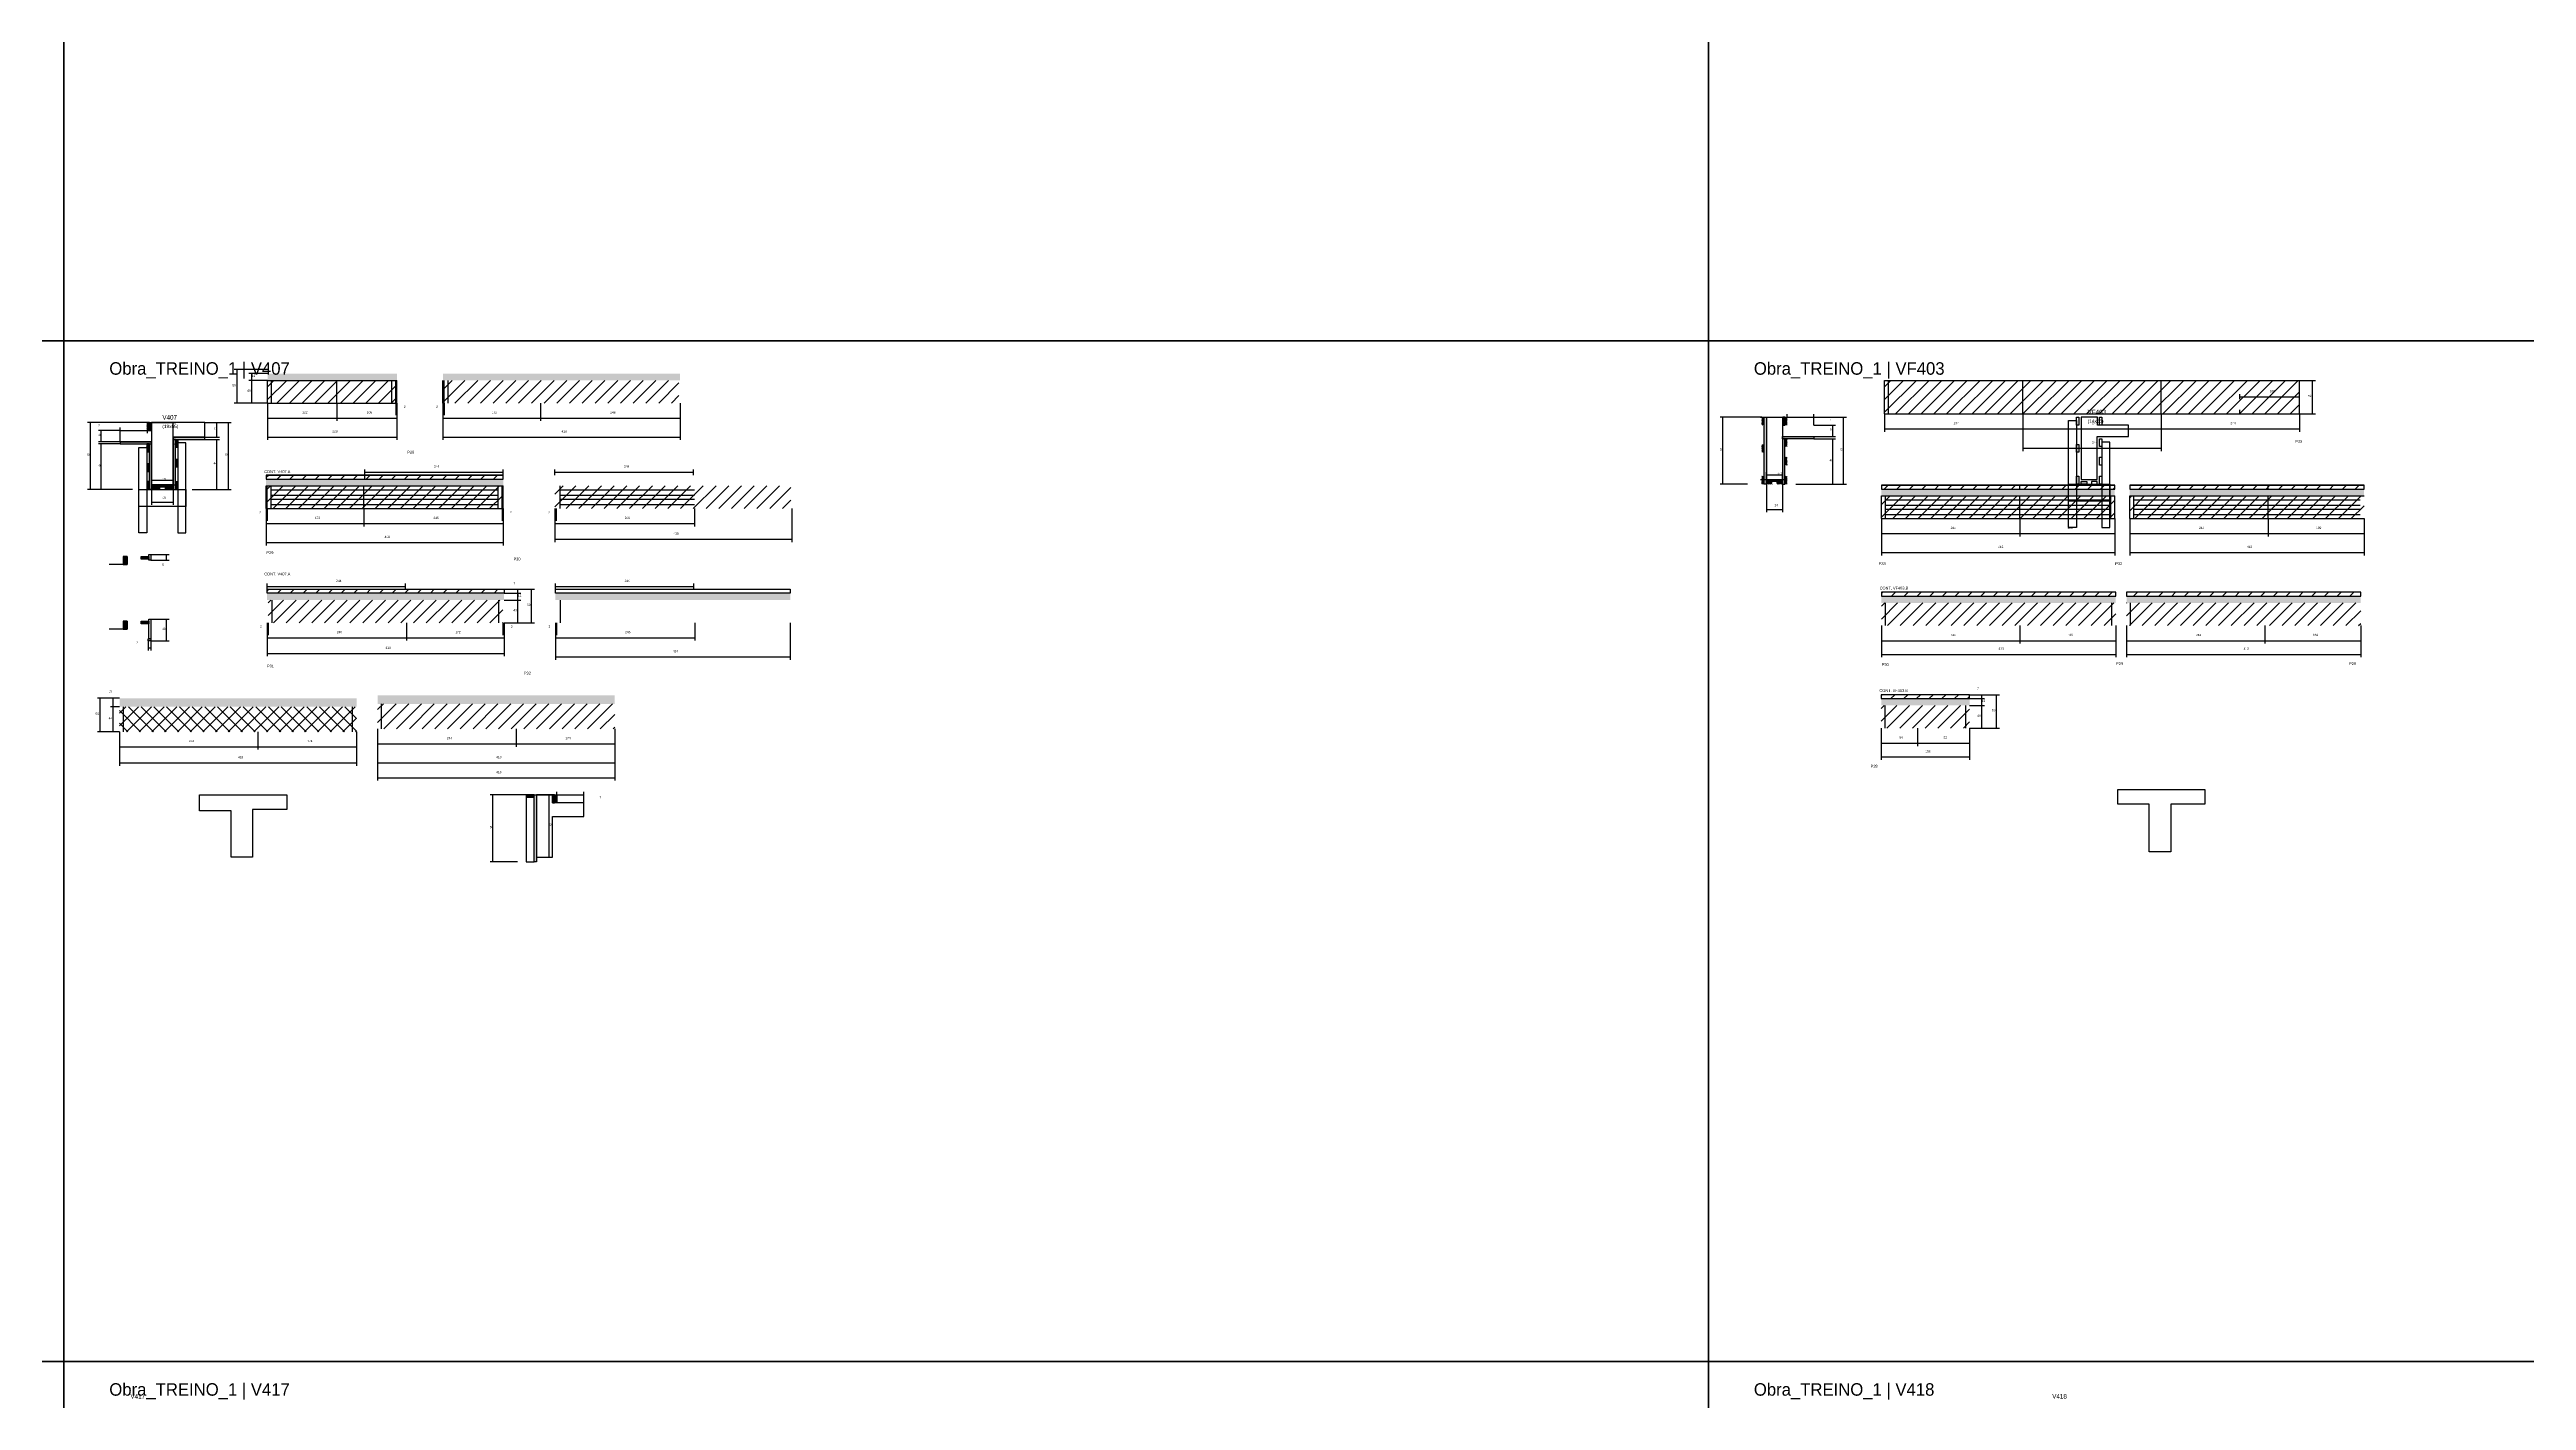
# Model space of a CAD drawing. Header units: metres. Extents: x -41 to 34800, y -36000 to 1848.
# Drawn here: x 17375 to 21742, y -5468 to -3087 of the extents above; entities that cross this region are included whole.
import ezdxf

# ---------------------------------------------------------------- set-up
doc = ezdxf.new("R2010")
doc.units = ezdxf.units.M
for name, color, linetype in [('CELL_BORDER', 8, 'Continuous'), ('CONCRETO', 251, 'Continuous'), ('COTA', 4, 'Continuous'), ('Cota Seção (2x)', 4, 'Continuous'), ('Hachura', 253, 'Continuous'), ('LABEL_ID', 3, 'Continuous'), ('Madeira', 126, 'Continuous'), ('NOMENCLATURA', 7, 'Continuous'), ('Painéis', 200, 'Continuous'), ('REAPROVEITAMENTO', 251, 'Continuous'), ('SARR_2.2x7', 40, 'Continuous'), ('SARR_3.5x7', 81, 'Continuous'), ('Texto Seção', 7, 'Continuous')]:
    doc.layers.add(name, color=color, linetype=linetype)

msp = doc.modelspace()

# ---------------------------------------------------------------- hatches: boundary and pattern name
at = {"layer": 'COTA'}
h = msp.add_hatch(dxfattribs=at)
h.set_pattern_fill('AR-CONC', scale=0.03)
h.paths.add_polyline_path([(17987.2, -3658), (17759.2, -3658), (17759.2, -3658), (17759.2, -3670), (17759.2, -3670), (17987.2, -3670), (17987.2, -3670), (17987.2, -3658)])
h = msp.add_hatch(dxfattribs=at)
h.set_pattern_fill('AR-CONC', scale=0.03)
h.paths.add_polyline_path([(18068.4, -3658), (18486.4, -3658), (18486.4, -3658), (18486.4, -3670), (18486.4, -3670), (18068.4, -3670), (18068.4, -3670), (18068.4, -3658)])
h = msp.add_hatch(dxfattribs=at)
h.set_pattern_fill('AR-CONC', scale=0.03)
h.paths.add_polyline_path([(17756.6, -3843.9), (18174.6, -3843.9), (18174.6, -3843.9), (18174.6, -3855.9), (18174.6, -3855.9), (17756.6, -3855.9), (17756.6, -3855.9), (17756.6, -3843.9)])
h = msp.add_hatch(dxfattribs=at)
h.set_pattern_fill('AR-CONC', scale=0.03)
h.paths.add_polyline_path([(21016.5, -3861.6), (20605, -3861.6), (20605, -3861.6), (20605, -3873.6), (20605, -3873.6), (21016.5, -3873.6), (21016.5, -3873.6), (21016.5, -3861.6)])
h = msp.add_hatch(dxfattribs=at)
h.set_pattern_fill('AR-CONC', scale=0.03)
h.paths.add_polyline_path([(21455.9, -3861.6), (21042.9, -3861.6), (21042.9, -3861.6), (21042.9, -3873.6), (21042.9, -3873.6), (21455.9, -3873.6), (21455.9, -3873.6), (21455.9, -3861.6)])
h = msp.add_hatch(dxfattribs=at)
h.set_pattern_fill('AR-CONC', scale=0.03)
h.paths.add_polyline_path([(18176.1, -4045.3), (17758.1, -4045.3), (17758.1, -4045.3), (17758.1, -4057.3), (17758.1, -4057.3), (18176.1, -4057.3), (18176.1, -4057.3), (18176.1, -4045.3)])
h = msp.add_hatch(dxfattribs=at)
h.set_pattern_fill('AR-CONC', scale=0.03)
h.paths.add_polyline_path([(18680.7, -4045.3), (18266.7, -4045.3), (18266.7, -4045.3), (18266.7, -4057.3), (18266.7, -4057.3), (18680.7, -4057.3), (18680.7, -4057.3), (18680.7, -4045.3)])
h = msp.add_hatch(dxfattribs=at)
h.set_pattern_fill('AR-CONC', scale=0.03)
h.paths.add_polyline_path([(21018, -4062.4), (21018, -4050.4), (21018, -4050.4), (20605, -4050.4), (20605, -4050.4), (20605, -4062.4), (20605, -4062.4), (21018, -4062.4)])
h = msp.add_hatch(dxfattribs=at)
h.set_pattern_fill('AR-CONC', scale=0.03)
h.paths.add_polyline_path([(21450.2, -4062.4), (21450.2, -4050.4), (21450.2, -4050.4), (21037.2, -4050.4), (21037.2, -4050.4), (21037.2, -4062.4), (21037.2, -4062.4), (21450.2, -4062.4)])
h = msp.add_hatch(dxfattribs=at)
h.set_pattern_fill('AR-CONC', scale=0.03)
h.paths.add_polyline_path([(17916, -4230.4), (17498, -4230.4), (17498, -4230.4), (17498, -4245.4), (17498, -4245.4), (17916, -4245.4), (17916, -4245.4), (17916, -4230.4)])
h = msp.add_hatch(dxfattribs=at)
h.set_pattern_fill('AR-CONC', scale=0.03)
h.paths.add_polyline_path([(18371.2, -4225.4), (17953.2, -4225.4), (17953.2, -4225.4), (17953.2, -4240.4), (17953.2, -4240.4), (18371.2, -4240.4), (18371.2, -4240.4), (18371.2, -4225.4)])
h = msp.add_hatch(dxfattribs=at)
h.set_pattern_fill('AR-CONC', scale=0.03)
h.paths.add_polyline_path([(20760.5, -4243.1), (20760.5, -4231.1), (20760.5, -4231.1), (20604.5, -4231.1), (20604.5, -4231.1), (20604.5, -4243.1), (20604.5, -4243.1), (20760.5, -4243.1)])
at = {"layer": 'Hachura'}
h = msp.add_hatch(dxfattribs=at)
h.set_pattern_fill('ANSI31', scale=0.5)
h.paths.add_polyline_path([(17546.6, -3758.1), (17551, -3758.1), (17551, -3758.1), (17551, -3744.1), (17551, -3744.1), (17546.6, -3744.1), (17546.6, -3744.1), (17546.6, -3758.1)])
h = msp.add_hatch(color=8, dxfattribs=at)
h.dxf.hatch_style = 1
h.paths.add_polyline_path([(17551, -3744.1), (17554.6, -3744.1), (17554.6, -3744.1), (17554.6, -3758.1), (17554.6, -3758.1), (17551, -3758.1), (17551, -3758.1), (17551, -3744.1)])
h = msp.add_hatch(dxfattribs=at)
h.set_pattern_fill('ANSI31', scale=0.5)
h.paths.add_polyline_path([(20398.4, -3748.8), (20394, -3748.8), (20394, -3748.8), (20394, -3734.8), (20394, -3734.8), (20398.4, -3734.8), (20398.4, -3734.8), (20398.4, -3748.8)])
h = msp.add_hatch(color=8, dxfattribs=at)
h.dxf.hatch_style = 1
h.paths.add_polyline_path([(20398.4, -3734.8), (20402.4, -3734.8), (20402.4, -3734.8), (20402.4, -3852.8), (20402.4, -3852.8), (20398.4, -3852.8), (20398.4, -3852.8), (20398.4, -3734.8)])
h = msp.add_hatch(color=8, dxfattribs=at)
h.dxf.hatch_style = 1
h.paths.add_polyline_path([(20434.4, -3734.8), (20430.8, -3734.8), (20430.8, -3734.8), (20430.8, -3748.8), (20430.8, -3748.8), (20434.4, -3748.8), (20434.4, -3748.8), (20434.4, -3734.8)])
h = msp.add_hatch(dxfattribs=at)
h.set_pattern_fill('ANSI31', scale=0.5)
h.paths.add_polyline_path([(20438.8, -3748.8), (20434.4, -3748.8), (20434.4, -3748.8), (20434.4, -3734.8), (20434.4, -3734.8), (20438.8, -3734.8), (20438.8, -3734.8), (20438.8, -3748.8)])
h = msp.add_hatch(color=8, dxfattribs=at)
h.dxf.hatch_style = 1
h.paths.add_polyline_path([(17554.6, -3782.1), (17554.6, -3778.1), (17554.6, -3778.1), (17499, -3778.1), (17499, -3778.1), (17499, -3782.1), (17499, -3782.1), (17554.6, -3782.1)])
h = msp.add_hatch(dxfattribs=at)
h.set_pattern_fill('ANSI31', scale=0.5)
h.paths.add_polyline_path([(17546.2, -3796.1), (17550.6, -3796.1), (17550.6, -3796.1), (17550.6, -3782.1), (17550.6, -3782.1), (17546.2, -3782.1), (17546.2, -3782.1), (17546.2, -3796.1)])
h = msp.add_hatch(color=8, dxfattribs=at)
h.dxf.hatch_style = 1
h.paths.add_polyline_path([(17554.6, -3782.1), (17550.6, -3782.1), (17550.6, -3782.1), (17550.6, -3862.1), (17550.6, -3862.1), (17554.6, -3862.1), (17554.6, -3862.1), (17554.6, -3782.1)])
h = msp.add_hatch(color=8, dxfattribs=at)
h.dxf.hatch_style = 1
h.paths.add_polyline_path([(17648.2, -3774.1), (17648.2, -3770.1), (17648.2, -3770.1), (17592.6, -3770.1), (17592.6, -3770.1), (17592.6, -3774.1), (17592.6, -3774.1), (17648.2, -3774.1)])
h = msp.add_hatch(color=8, dxfattribs=at)
h.dxf.hatch_style = 1
h.paths.add_polyline_path([(17596.6, -3774.1), (17592.6, -3774.1), (17592.6, -3774.1), (17592.6, -3862.1), (17592.6, -3862.1), (17596.6, -3862.1), (17596.6, -3862.1), (17596.6, -3774.1)])
h = msp.add_hatch(dxfattribs=at)
h.set_pattern_fill('ANSI31', scale=0.5)
h.paths.add_polyline_path([(17601, -3788.1), (17596.6, -3788.1), (17596.6, -3788.1), (17596.6, -3774.1), (17596.6, -3774.1), (17601, -3774.1), (17601, -3774.1), (17601, -3788.1)])
h = msp.add_hatch(dxfattribs=at)
h.set_pattern_fill('ANSI31', scale=0.5)
h.paths.add_polyline_path([(20398.4, -3796.8), (20394, -3796.8), (20394, -3796.8), (20394, -3782.8), (20394, -3782.8), (20398.4, -3782.8), (20398.4, -3782.8), (20398.4, -3796.8)])
h = msp.add_hatch(color=8, dxfattribs=at)
h.dxf.hatch_style = 1
h.paths.add_polyline_path([(20430.4, -3772.8), (20430.4, -3768.8), (20430.4, -3768.8), (20486, -3768.8), (20486, -3768.8), (20486, -3772.8), (20486, -3772.8), (20430.4, -3772.8)])
h = msp.add_hatch(color=8, dxfattribs=at)
h.dxf.hatch_style = 1
h.paths.add_polyline_path([(20430.4, -3772.8), (20434.4, -3772.8), (20434.4, -3772.8), (20434.4, -3852.8), (20434.4, -3852.8), (20430.4, -3852.8), (20430.4, -3852.8), (20430.4, -3772.8)])
h = msp.add_hatch(dxfattribs=at)
h.set_pattern_fill('ANSI31', scale=0.5)
h.paths.add_polyline_path([(20438.8, -3786.8), (20434.4, -3786.8), (20434.4, -3786.8), (20434.4, -3772.8), (20434.4, -3772.8), (20438.8, -3772.8), (20438.8, -3772.8), (20438.8, -3786.8)])
h = msp.add_hatch(dxfattribs=at)
h.set_pattern_fill('ANSI31', scale=0.5)
h.paths.add_polyline_path([(17546.2, -3830.9), (17550.6, -3830.9), (17550.6, -3830.9), (17550.6, -3816.9), (17550.6, -3816.9), (17546.2, -3816.9), (17546.2, -3816.9), (17546.2, -3830.9)])
h = msp.add_hatch(dxfattribs=at)
h.set_pattern_fill('ANSI31', scale=0.5)
h.paths.add_polyline_path([(17601, -3822.9), (17596.6, -3822.9), (17596.6, -3822.9), (17596.6, -3808.9), (17596.6, -3808.9), (17601, -3808.9), (17601, -3808.9), (17601, -3822.9)])
h = msp.add_hatch(dxfattribs=at)
h.set_pattern_fill('ANSI31', scale=0.5)
h.paths.add_polyline_path([(20398.4, -3852.8), (20394, -3852.8), (20394, -3852.8), (20394, -3838.8), (20394, -3838.8), (20398.4, -3838.8), (20398.4, -3838.8), (20398.4, -3852.8)])
h = msp.add_hatch(dxfattribs=at)
h.set_pattern_fill('ANSI31', scale=0.5)
h.paths.add_polyline_path([(20438.8, -3819.3), (20434.4, -3819.3), (20434.4, -3819.3), (20434.4, -3805.3), (20434.4, -3805.3), (20438.8, -3805.3), (20438.8, -3805.3), (20438.8, -3819.3)])
h = msp.add_hatch(dxfattribs=at)
h.set_pattern_fill('ANSI31', scale=0.5)
h.paths.add_polyline_path([(20438.8, -3852.8), (20434.4, -3852.8), (20434.4, -3852.8), (20434.4, -3838.8), (20434.4, -3838.8), (20438.8, -3838.8), (20438.8, -3838.8), (20438.8, -3852.8)])
h = msp.add_hatch(dxfattribs=at)
h.set_pattern_fill('ANSI31', scale=0.5)
h.paths.add_polyline_path([(17546.2, -3862.1), (17550.6, -3862.1), (17550.6, -3862.1), (17550.6, -3848.1), (17550.6, -3848.1), (17546.2, -3848.1), (17546.2, -3848.1), (17546.2, -3862.1)])
h = msp.add_hatch(color=8, dxfattribs=at)
h.dxf.hatch_style = 1
h.paths.add_polyline_path([(17592.6, -3857.7), (17592.6, -3854.1), (17592.6, -3854.1), (17554.6, -3854.1), (17554.6, -3854.1), (17554.6, -3857.7), (17554.6, -3857.7), (17592.6, -3857.7)])
h = msp.add_hatch(dxfattribs=at)
h.set_pattern_fill('ANSI31', scale=0.5)
h.paths.add_polyline_path([(17554.6, -3862.1), (17554.6, -3857.7), (17554.6, -3857.7), (17568.6, -3857.7), (17568.6, -3857.7), (17568.6, -3862.1), (17568.6, -3862.1), (17554.6, -3862.1)])
h = msp.add_hatch(dxfattribs=at)
h.set_pattern_fill('ANSI31', scale=0.5)
h.paths.add_polyline_path([(17592.6, -3862.1), (17592.6, -3857.7), (17592.6, -3857.7), (17578.6, -3857.7), (17578.6, -3857.7), (17578.6, -3862.1), (17578.6, -3862.1), (17592.6, -3862.1)])
h = msp.add_hatch(dxfattribs=at)
h.set_pattern_fill('ANSI31', scale=0.5)
h.paths.add_polyline_path([(17601, -3862.1), (17596.6, -3862.1), (17596.6, -3862.1), (17596.6, -3848.1), (17596.6, -3848.1), (17601, -3848.1), (17601, -3848.1), (17601, -3862.1)])
h = msp.add_hatch(color=8, dxfattribs=at)
h.dxf.hatch_style = 1
h.paths.add_polyline_path([(20402.4, -3848.4), (20402.4, -3844.8), (20402.4, -3844.8), (20430.4, -3844.8), (20430.4, -3844.8), (20430.4, -3848.4), (20430.4, -3848.4), (20402.4, -3848.4)])
h = msp.add_hatch(dxfattribs=at)
h.set_pattern_fill('ANSI31', scale=0.5)
h.paths.add_polyline_path([(20402.4, -3852.8), (20402.4, -3848.4), (20402.4, -3848.4), (20412.4, -3848.4), (20412.4, -3848.4), (20412.4, -3852.8), (20412.4, -3852.8), (20402.4, -3852.8)])
h = msp.add_hatch(dxfattribs=at)
h.set_pattern_fill('ANSI31', scale=0.5)
h.paths.add_polyline_path([(20430.4, -3852.8), (20430.4, -3848.4), (20430.4, -3848.4), (20420.4, -3848.4), (20420.4, -3848.4), (20420.4, -3852.8), (20420.4, -3852.8), (20430.4, -3852.8)])
h = msp.add_hatch(dxfattribs=at)
h.set_pattern_fill('ANSI31', scale=0.5)
h.paths.add_polyline_path([(17511.5, -3980.6), (17504.5, -3980.6), (17504.5, -3994.6), (17511.5, -3994.6)])
h = msp.add_hatch(dxfattribs=at)
h.set_pattern_fill('ANSI31', scale=0.5)
h.paths.add_polyline_path([(17535.9, -3980.6), (17535.9, -3985), (17535.9, -3985), (17549.8, -3985), (17549.8, -3985), (17549.8, -3980.6), (17549.8, -3980.6), (17535.9, -3980.6)])
h = msp.add_hatch(dxfattribs=at)
h.set_pattern_fill('ANSI31', scale=0.5)
h.paths.add_polyline_path([(17511.5, -4094.7), (17504.5, -4094.7), (17504.5, -4108.7), (17511.5, -4108.7)])
h = msp.add_hatch(dxfattribs=at)
h.set_pattern_fill('ANSI31', scale=0.5)
h.paths.add_polyline_path([(17535.9, -4094.7), (17535.9, -4099.1), (17535.9, -4099.1), (17549.8, -4099.1), (17549.8, -4099.1), (17549.8, -4094.7), (17549.8, -4094.7), (17535.9, -4094.7)])
h = msp.add_hatch(dxfattribs=at)
h.set_pattern_fill('ANSI31', scale=0.5)
h.paths.add_polyline_path([(18229.3, -4405), (18229.3, -4400.6), (18229.3, -4400.6), (18215.3, -4400.6), (18215.3, -4400.6), (18215.3, -4405), (18215.3, -4405), (18229.3, -4405)])
h = msp.add_hatch(color=8, dxfattribs=at)
h.dxf.hatch_style = 1
h.paths.add_polyline_path([(18229.3, -4400.6), (18233.3, -4400.6), (18233.3, -4400.6), (18233.3, -4518.6), (18233.3, -4518.6), (18229.3, -4518.6), (18229.3, -4518.6), (18229.3, -4400.6)])
h = msp.add_hatch(color=8, dxfattribs=at)
h.dxf.hatch_style = 1
h.paths.add_polyline_path([(18264.9, -4400.6), (18261.3, -4400.6), (18261.3, -4400.6), (18261.3, -4414.6), (18261.3, -4414.6), (18264.9, -4414.6), (18264.9, -4414.6), (18264.9, -4400.6)])
h = msp.add_hatch(dxfattribs=at)
h.set_pattern_fill('ANSI31', scale=0.5)
h.paths.add_polyline_path([(18269.3, -4414.6), (18264.9, -4414.6), (18264.9, -4414.6), (18264.9, -4400.6), (18264.9, -4400.6), (18269.3, -4400.6), (18269.3, -4400.6), (18269.3, -4414.6)])
at = {"layer": 'REAPROVEITAMENTO'}
h = msp.add_hatch(dxfattribs=at)
h.set_pattern_fill('ANSI31', scale=5)
h.paths.add_polyline_path([(17985.2, -3710), (17985.2, -3670), (17985.2, -3670), (17759.2, -3670), (17759.2, -3670), (17759.2, -3710), (17759.2, -3710), (17985.2, -3710)])
h = msp.add_hatch(dxfattribs=at)
h.set_pattern_fill('ANSI31', scale=5)
h.paths.add_polyline_path([(18484.4, -3710), (18484.4, -3670), (18484.4, -3670), (18070.4, -3670), (18070.4, -3670), (18070.4, -3710), (18070.4, -3710), (18484.4, -3710)])
h = msp.add_hatch(dxfattribs=at)
h.set_pattern_fill('ANSI31', scale=5)
h.paths.add_polyline_path([(21342.3, -3729), (21342.3, -3670), (21342.3, -3670), (20610.3, -3670), (20610.3, -3670), (20610.3, -3729), (20610.3, -3729), (21342.3, -3729)])
h = msp.add_hatch(dxfattribs=at)
h.set_pattern_fill('ANSI31', scale=5)
h.paths.add_polyline_path([(18174.6, -3836.9), (17756.6, -3836.9), (17756.6, -3836.9), (17756.6, -3843.9), (17756.6, -3843.9), (18174.6, -3843.9), (18174.6, -3843.9), (18174.6, -3836.9)])
h = msp.add_hatch(dxfattribs=at)
h.set_pattern_fill('ANSI31', scale=5)
h.paths.add_polyline_path([(18172.6, -3895.9), (18172.6, -3855.9), (18172.6, -3855.9), (17756.6, -3855.9), (17756.6, -3855.9), (17756.6, -3895.9), (17756.6, -3895.9), (18172.6, -3895.9)])
h = msp.add_hatch(dxfattribs=at)
h.set_pattern_fill('ANSI31', scale=5)
h.paths.add_polyline_path([(18681.8, -3895.9), (18681.8, -3855.9), (18681.8, -3855.9), (18265.8, -3855.9), (18265.8, -3855.9), (18265.8, -3895.9), (18265.8, -3895.9), (18681.8, -3895.9)])
h = msp.add_hatch(dxfattribs=at)
h.set_pattern_fill('ANSI31', scale=5)
h.paths.add_polyline_path([(21016.5, -3861.6), (21016.5, -3854.6), (21016.5, -3854.6), (20605, -3854.6), (20605, -3854.6), (20605, -3861.6), (20605, -3861.6), (21016.5, -3861.6)])
h = msp.add_hatch(dxfattribs=at)
h.set_pattern_fill('ANSI31', scale=5)
h.paths.add_polyline_path([(21016.5, -3913.6), (21016.5, -3873.6), (21016.5, -3873.6), (20605, -3873.6), (20605, -3873.6), (20605, -3913.6), (20605, -3913.6), (21016.5, -3913.6)])
h = msp.add_hatch(dxfattribs=at)
h.set_pattern_fill('ANSI31', scale=5)
h.paths.add_polyline_path([(21455.9, -3861.6), (21455.9, -3854.6), (21455.9, -3854.6), (21042.9, -3854.6), (21042.9, -3854.6), (21042.9, -3861.6), (21042.9, -3861.6), (21455.9, -3861.6)])
h = msp.add_hatch(dxfattribs=at)
h.set_pattern_fill('ANSI31', scale=5)
h.paths.add_polyline_path([(21455.9, -3913.6), (21455.9, -3873.6), (21455.9, -3873.6), (21042.9, -3873.6), (21042.9, -3873.6), (21042.9, -3913.6), (21042.9, -3913.6), (21455.9, -3913.6)])
h = msp.add_hatch(dxfattribs=at)
h.set_pattern_fill('ANSI31', scale=5)
h.paths.add_polyline_path([(18176.1, -4038.3), (17758.1, -4038.3), (17758.1, -4038.3), (17758.1, -4045.3), (17758.1, -4045.3), (18176.1, -4045.3), (18176.1, -4045.3), (18176.1, -4038.3)])
h = msp.add_hatch(dxfattribs=at)
h.set_pattern_fill('ANSI31', scale=5)
h.paths.add_polyline_path([(18174.1, -4097.3), (18174.1, -4057.3), (18174.1, -4057.3), (17760.1, -4057.3), (17760.1, -4057.3), (17760.1, -4097.3), (17760.1, -4097.3), (18174.1, -4097.3)])
h = msp.add_hatch(dxfattribs=at)
h.set_pattern_fill('ANSI31', scale=5)
h.paths.add_polyline_path([(21018, -4050.4), (21018, -4043.4), (21018, -4043.4), (20605, -4043.4), (20605, -4043.4), (20605, -4050.4), (20605, -4050.4), (21018, -4050.4)])
h = msp.add_hatch(dxfattribs=at)
h.set_pattern_fill('ANSI31', scale=5)
h.paths.add_polyline_path([(21450.2, -4050.4), (21450.2, -4043.4), (21450.2, -4043.4), (21037.2, -4043.4), (21037.2, -4043.4), (21037.2, -4050.4), (21037.2, -4050.4), (21450.2, -4050.4)])
h = msp.add_hatch(dxfattribs=at)
h.set_pattern_fill('ANSI31', scale=5)
h.paths.add_polyline_path([(21018, -4102.4), (21018, -4062.4), (21018, -4062.4), (20605, -4062.4), (20605, -4062.4), (20605, -4102.4), (20605, -4102.4), (21018, -4102.4)])
h = msp.add_hatch(dxfattribs=at)
h.set_pattern_fill('ANSI31', scale=5)
h.paths.add_polyline_path([(21450.2, -4102.4), (21450.2, -4062.4), (21450.2, -4062.4), (21037.2, -4062.4), (21037.2, -4062.4), (21037.2, -4102.4), (21037.2, -4102.4), (21450.2, -4102.4)])
h = msp.add_hatch(dxfattribs=at)
h.set_pattern_fill('ANSI31', scale=5)
h.paths.add_polyline_path([(20760.5, -4231.1), (20760.5, -4224.1), (20760.5, -4224.1), (20604.5, -4224.1), (20604.5, -4224.1), (20604.5, -4231.1), (20604.5, -4231.1), (20760.5, -4231.1)])
h = msp.add_hatch(dxfattribs=at)
h.set_pattern_fill('ANSI37', scale=5)
h.paths.add_polyline_path([(17916, -4289.4), (17916, -4245.4), (17916, -4245.4), (17498, -4245.4), (17498, -4245.4), (17498, -4289.4), (17498, -4289.4), (17916, -4289.4)])
h = msp.add_hatch(dxfattribs=at)
h.set_pattern_fill('ANSI31', scale=5)
h.paths.add_polyline_path([(18371.2, -4284.4), (18371.2, -4240.4), (18371.2, -4240.4), (17953.2, -4240.4), (17953.2, -4240.4), (17953.2, -4284.4), (17953.2, -4284.4), (18371.2, -4284.4)])
h = msp.add_hatch(dxfattribs=at)
h.set_pattern_fill('ANSI31', scale=5)
h.paths.add_polyline_path([(20760.5, -4283.1), (20760.5, -4243.1), (20760.5, -4243.1), (20604.5, -4243.1), (20604.5, -4243.1), (20604.5, -4283.1), (20604.5, -4283.1), (20760.5, -4283.1)])

# ---------------------------------------------------------------- linework, layer by layer
at = {"layer": 'CELL_BORDER'}
for points in [[(14500, -3600), (17400, -3600), (17400, -1800), (14500, -1800)], [(17400, -3600), (20300, -3600), (20300, -1800), (17400, -1800)], [(20300, -3600), (23200, -3600), (23200, -1800), (20300, -1800)], [(14500, -5400), (17400, -5400), (17400, -3600), (14500, -3600)], [(17400, -5400), (20300, -5400), (20300, -3600), (17400, -3600)], [(20300, -5400), (23200, -5400), (23200, -3600), (20300, -3600)], [(14500, -7200), (17400, -7200), (17400, -5400), (14500, -5400)], [(17400, -7200), (20300, -7200), (20300, -5400), (17400, -5400)], [(20300, -7200), (23200, -7200), (23200, -5400), (20300, -5400)]]:
    msp.add_lwpolyline(points, close=True, dxfattribs=at)
at = {"layer": 'CONCRETO'}
msp.add_lwpolyline([(17592.6, -3774.1), (17592.6, -3854.1), (17554.6, -3854.1), (17554.6, -3778.1), (17499, -3778.1), (17499, -3758.1), (17554.6, -3758.1), (17554.6, -3744.1), (17592.6, -3744.1)], dxfattribs=at)
for points in [[(17648.2, -3770.1), (17648.2, -3744.1), (17592.6, -3744.1), (17592.6, -3744.1), (17554.6, -3744.1), (17554.6, -3854.1), (17592.6, -3854.1), (17592.6, -3770.1)], [(21040.8, -3768.8), (21040.8, -3748.8), (20985.7, -3748.8), (20985.7, -3734.8), (20957.2, -3734.8), (20957.2, -3844.8), (20985.2, -3844.8), (20985.2, -3768.8)], [(17639.2, -4428.6), (17639.2, -4400.6), (17792.8, -4400.6), (17792.8, -4426.6), (17732.8, -4426.6), (17732.8, -4510.6), (17694.8, -4510.6), (17694.8, -4428.6)], [(18316.9, -4438.6), (18316.9, -4414.6), (18261.3, -4414.6), (18261.3, -4400.6), (18233.3, -4400.6), (18233.3, -4510.6), (18261.3, -4510.6), (18261.3, -4438.6)], [(21021.7, -4417.3), (21021.7, -4391.3), (21175.2, -4391.3), (21175.2, -4417.3), (21115.2, -4417.3), (21115.2, -4501.3), (21077.2, -4501.3), (21077.2, -4417.3)]]:
    msp.add_lwpolyline(points, close=True, dxfattribs=at)
at = {"layer": 'COTA'}
for p, q in [((17759.2, -3651), (17700.4, -3651)), ((17705.4, -3710), (17705.4, -3651)), ((17759.2, -3658), (17726.3, -3658)), ((17731.3, -3670), (17731.3, -3658)), ((17759.2, -3710), (17700.4, -3710)), ((17759.2, -3670), (17726.3, -3670)), ((17759.2, -3670), (17726.3, -3670)), ((17759.2, -3710), (17726.3, -3710)), ((17731.3, -3710), (17731.3, -3670)), ((17759.2, -3710), (17759.2, -3741.5)), ((17759.2, -3710), (17759.2, -3775)), ((17881.2, -3710), (17881.2, -3741.5)), ((17881.2, -3710), (17881.2, -3741.5)), ((17985.2, -3710), (17985.2, -3731.6)), ((17987.2, -3710), (17987.2, -3741.5)), ((17987.2, -3710), (17987.2, -3775)), ((17987.2, -3710), (17987.2, -3731.6)), ((18068.4, -3710), (18068.4, -3741.5)), ((18068.4, -3710), (18068.4, -3775)), ((18068.4, -3710), (18068.4, -3731.6)), ((18070.4, -3710), (18070.4, -3731.6)), ((18240.4, -3710), (18240.4, -3741.5)), ((18240.4, -3710), (18240.4, -3741.5)), ((18486.4, -3710), (18486.4, -3741.5)), ((18486.4, -3710), (18486.4, -3775)), ((21236.8, -3699.5), (21236.8, -3694.2)), ((21236.8, -3699.2), (21342.3, -3699.2)), ((21342.3, -3670), (21370.1, -3670)), ((21342.3, -3699.5), (21342.3, -3694.2)), ((21365.1, -3729), (21365.1, -3670)), ((17546.6, -3744.1), (17441.6, -3744.1)), ((17446.6, -3862.1), (17446.6, -3744.1)), ((17499, -3758.1), (17499, -3753.1)), ((17546.6, -3744.1), (17546.6, -3763.1)), ((17648.2, -3744.1), (17674.4, -3744.1)), ((17648.2, -3744.1), (17694.9, -3744.1)), ((17669.4, -3770.1), (17669.4, -3744.1)), ((17689.9, -3862.1), (17689.9, -3744.1)), ((17759.2, -3736.5), (17881.2, -3736.5)), ((17881.2, -3736.5), (17987.2, -3736.5)), ((17985.2, -3726.6), (17987.2, -3726.6)), ((18068.4, -3726.6), (18070.4, -3726.6)), ((18068.4, -3736.5), (18240.4, -3736.5)), ((18240.4, -3736.5), (18486.4, -3736.5)), ((20394, -3734.8), (20320.5, -3734.8)), ((20325.5, -3852.8), (20325.5, -3734.8)), ((20438.8, -3734.8), (20438.8, -3729.8)), ((20438.8, -3734.8), (20543.3, -3734.8)), ((20438.8, -3734.8), (20486, -3734.8)), ((20486, -3748.8), (20486, -3729.8)), ((20486, -3748.8), (20524, -3748.8)), ((20519, -3768.8), (20519, -3748.8)), ((20538.3, -3852.8), (20538.3, -3734.8)), ((20610.3, -3729), (20610.3, -3760.5)), ((20610.3, -3755.5), (20854.3, -3755.5)), ((20854.3, -3729), (20854.3, -3760.5)), ((20854.3, -3729), (20854.3, -3760.5)), ((20854.3, -3729), (20854.3, -3794.6)), ((20854.3, -3755.5), (21098.3, -3755.5)), ((21098.3, -3729), (21098.3, -3760.5)), ((21098.3, -3729), (21098.3, -3794.6)), ((21098.3, -3729), (21098.3, -3760.5)), ((21098.3, -3755.5), (21342.3, -3755.5)), ((21342.3, -3729), (21370.1, -3729)), ((21342.3, -3729), (21342.3, -3760.5)), ((17499, -3758.1), (17460.9, -3758.1)), ((17499, -3778.1), (17460.9, -3778.1)), ((17499, -3782.1), (17460.9, -3782.1)), ((17465.9, -3778.1), (17465.9, -3758.1)), ((17465.9, -3862.1), (17465.9, -3782.1)), ((17499, -3758.1), (17546.6, -3758.1)), ((17648.2, -3770.1), (17674.4, -3770.1)), ((17648.2, -3774.1), (17674.4, -3774.1)), ((17669.4, -3862.1), (17669.4, -3774.1)), ((17759.2, -3770), (17987.2, -3770)), ((18068.4, -3770), (18486.4, -3770)), ((20486, -3768.8), (20524, -3768.8)), ((20486, -3772.8), (20524, -3772.8)), ((20519, -3852.8), (20519, -3772.8)), ((20854.3, -3789.6), (21098.3, -3789.6)), ((17930.6, -3836.9), (17930.6, -3826.9)), ((17930.6, -3831.9), (18174.6, -3831.9)), ((18174.6, -3836.9), (18174.6, -3826.9)), ((18265.8, -3836.9), (18265.8, -3826.9)), ((18265.8, -3831.9), (18509.9, -3831.9)), ((18509.9, -3836.9), (18509.9, -3826.9)), ((17521, -3862.1), (17441.6, -3862.1)), ((17521, -3862.1), (17460.9, -3862.1)), ((17554.6, -3862.1), (17554.6, -3889.5)), ((17554.6, -3884.5), (17592.6, -3884.5)), ((17592.6, -3862.1), (17592.6, -3889.5)), ((17626.2, -3862.1), (17674.4, -3862.1)), ((17650.8, -3862.1), (17694.9, -3862.1)), ((20368.8, -3852.8), (20320.5, -3852.8)), ((20402.4, -3852.8), (20402.4, -3902.5)), ((20430.4, -3852.8), (20430.4, -3902.5)), ((20454, -3852.8), (20543.3, -3852.8)), ((20454, -3852.8), (20524, -3852.8)), ((17756.6, -3895.9), (17756.6, -3927.5)), ((17756.6, -3895.9), (17756.6, -3961)), ((17756.6, -3895.9), (17756.6, -3917.6)), ((17756.6, -3912.6), (17758.6, -3912.6)), ((17756.6, -3922.5), (17928.6, -3922.5)), ((17758.6, -3895.9), (17758.6, -3917.6)), ((17928.6, -3895.9), (17928.6, -3927.5)), ((17928.6, -3895.9), (17928.6, -3927.5)), ((17928.6, -3922.5), (18174.6, -3922.5)), ((18172.6, -3895.9), (18172.6, -3917.6)), ((18172.6, -3912.6), (18174.6, -3912.6)), ((18174.6, -3895.9), (18174.6, -3927.5)), ((18174.6, -3895.9), (18174.6, -3961)), ((18174.6, -3895.9), (18174.6, -3917.6)), ((18265.8, -3895.9), (18265.8, -3927.5)), ((18265.8, -3895.9), (18265.8, -3955)), ((18265.8, -3895.9), (18265.8, -3917.6)), ((18265.8, -3912.6), (18267.8, -3912.6)), ((18265.8, -3922.5), (18511.8, -3922.5)), ((18267.8, -3895.9), (18267.8, -3917.6)), ((18511.8, -3895.9), (18511.8, -3927.5)), ((18683.8, -3895.9), (18683.8, -3955)), ((20402.4, -3897.5), (20430.4, -3897.5)), ((20605, -3913.6), (20605, -3945.2)), ((20605, -3913.6), (20605, -3978.7)), ((20849, -3913.6), (20849, -3945.2)), ((20849, -3913.6), (20849, -3945.2)), ((21016.5, -3913.6), (21016.5, -3945.2)), ((21016.5, -3913.6), (21016.5, -3978.7)), ((21042.9, -3913.6), (21042.9, -3945.2)), ((21042.9, -3913.6), (21042.9, -3978.7)), ((21286.9, -3913.6), (21286.9, -3945.2)), ((21286.9, -3913.6), (21286.9, -3945.2)), ((21455.9, -3913.6), (21455.9, -3945.2)), ((21455.9, -3913.6), (21455.9, -3978.7)), ((17756.6, -3956), (18174.6, -3956)), ((18265.8, -3950), (18683.8, -3950)), ((20605, -3940.2), (20849, -3940.2)), ((20605, -3973.7), (21016.5, -3973.7)), ((20849, -3940.2), (21016.5, -3940.2)), ((21042.9, -3940.2), (21286.9, -3940.2)), ((21042.9, -3973.7), (21455.9, -3973.7)), ((21286.9, -3940.2), (21455.9, -3940.2)), ((17553.4, -3977), (17585.7, -3977)), ((17553.4, -3987), (17585.7, -3987)), ((17580.7, -3987), (17580.7, -3977)), ((17758.1, -4038.3), (17758.1, -4028.3)), ((17758.1, -4033.3), (18002.1, -4033.3)), ((18002.1, -4038.3), (18002.1, -4028.3)), ((18176.1, -4038.3), (18205.5, -4038.3)), ((18176.1, -4038.3), (18229.6, -4038.3)), ((18176.1, -4045.3), (18205.5, -4045.3)), ((18176.1, -4045.3), (18205.5, -4045.3)), ((18176.1, -4057.3), (18205.5, -4057.3)), ((18176.1, -4057.3), (18205.5, -4057.3)), ((18200.5, -4045.3), (18200.5, -4038.3)), ((18200.5, -4057.3), (18200.5, -4045.3)), ((18200.5, -4097.3), (18200.5, -4057.3)), ((18224.6, -4097.3), (18224.6, -4038.3)), ((18266.7, -4038.3), (18266.7, -4028.3)), ((18266.7, -4033.3), (18510.7, -4033.3)), ((18510.7, -4038.3), (18510.7, -4028.3)), ((17553.4, -4091.1), (17585.7, -4091.1)), ((17580.7, -4129.1), (17580.7, -4091.1)), ((17758.1, -4097.3), (17758.1, -4128.8)), ((17758.1, -4097.3), (17758.1, -4156.4)), ((17758.1, -4097.3), (17758.1, -4119)), ((17760.1, -4097.3), (17760.1, -4119)), ((18004.1, -4097.3), (18004.1, -4128.8)), ((18004.1, -4097.3), (18004.1, -4128.8)), ((18174.1, -4097.3), (18174.1, -4119)), ((18176.1, -4097.3), (18176.1, -4128.8)), ((18176.1, -4097.3), (18176.1, -4156.4)), ((18176.1, -4097.3), (18176.1, -4119)), ((18176.1, -4097.3), (18205.5, -4097.3)), ((18176.1, -4097.3), (18229.6, -4097.3)), ((18266.7, -4097.3), (18266.7, -4128.8)), ((18266.7, -4097.3), (18266.7, -4162.4)), ((18266.7, -4097.3), (18266.7, -4119)), ((18268.7, -4097.3), (18268.7, -4119)), ((18512.7, -4097.3), (18512.7, -4128.8)), ((18680.7, -4097.3), (18680.7, -4162.4)), ((20605, -4102.4), (20605, -4133.9)), ((20605, -4102.4), (20605, -4158.1)), ((20849, -4102.4), (20849, -4133.9)), ((20849, -4102.4), (20849, -4133.9)), ((21018, -4102.4), (21018, -4133.9)), ((21018, -4102.4), (21018, -4158.1)), ((21037.2, -4102.4), (21037.2, -4133.9)), ((21037.2, -4102.4), (21037.2, -4158.1)), ((21281.2, -4102.4), (21281.2, -4133.9)), ((21281.2, -4102.4), (21281.2, -4133.9)), ((21450.2, -4102.4), (21450.2, -4133.9)), ((21450.2, -4102.4), (21450.2, -4158.1)), ((17548.4, -4129.1), (17548.4, -4146.3)), ((17548.4, -4141.3), (17553.4, -4141.3)), ((17553.4, -4129.1), (17585.7, -4129.1)), ((17553.4, -4129.1), (17553.4, -4146.3)), ((17758.1, -4114), (17760.1, -4114)), ((17758.1, -4123.8), (18004.1, -4123.8)), ((18004.1, -4123.8), (18176.1, -4123.8)), ((18174.1, -4114), (18176.1, -4114)), ((18266.7, -4114), (18268.7, -4114)), ((18266.7, -4123.8), (18512.7, -4123.8)), ((20605, -4128.9), (20849, -4128.9)), ((20849, -4128.9), (21018, -4128.9)), ((21037.2, -4128.9), (21281.2, -4128.9)), ((21281.2, -4128.9), (21450.2, -4128.9)), ((17758.1, -4151.4), (18176.1, -4151.4)), ((18266.7, -4157.4), (18680.7, -4157.4)), ((20605, -4153.1), (21018, -4153.1)), ((21037.2, -4153.1), (21450.2, -4153.1)), ((17498, -4230.4), (17458.9, -4230.4)), ((17463.9, -4289.4), (17463.9, -4230.4)), ((17498, -4230.4), (17482.1, -4230.4)), ((17487.1, -4245.4), (17487.1, -4230.4)), ((20760.5, -4224.1), (20786.9, -4224.1)), ((20760.5, -4224.1), (20812.9, -4224.1)), ((20760.5, -4231.1), (20786.9, -4231.1)), ((20760.5, -4231.1), (20786.9, -4231.1)), ((20781.9, -4231.1), (20781.9, -4224.1)), ((20781.9, -4243.1), (20781.9, -4231.1)), ((20807.9, -4283.1), (20807.9, -4224.1)), ((17498, -4245.4), (17482.1, -4245.4)), ((17498, -4245.4), (17482.1, -4245.4)), ((17487.1, -4289.4), (17487.1, -4245.4)), ((20760.5, -4243.1), (20786.9, -4243.1)), ((20760.5, -4243.1), (20786.9, -4243.1)), ((20781.9, -4283.1), (20781.9, -4243.1)), ((17498, -4289.4), (17458.9, -4289.4)), ((17498, -4289.4), (17482.1, -4289.4)), ((17498, -4289.4), (17498, -4320.9)), ((17498, -4289.4), (17498, -4349.5)), ((17498, -4315.9), (17742, -4315.9)), ((17742, -4289.4), (17742, -4320.9)), ((17742, -4289.4), (17742, -4320.9)), ((17742, -4315.9), (17916, -4315.9)), ((17916, -4289.4), (17916, -4320.9)), ((17916, -4289.4), (17916, -4349.5)), ((17953.2, -4284.4), (17953.2, -4315.9)), ((17953.2, -4284.4), (17953.2, -4349.5)), ((17953.2, -4284.4), (17953.2, -4375.6)), ((17953.2, -4310.9), (18197.2, -4310.9)), ((18197.2, -4284.4), (18197.2, -4315.9)), ((18197.2, -4284.4), (18197.2, -4315.9)), ((18197.2, -4310.9), (18371.2, -4310.9)), ((18371.2, -4284.4), (18371.2, -4315.9)), ((18371.2, -4284.4), (18371.2, -4349.5)), ((18371.2, -4284.4), (18371.2, -4375.6)), ((20604.5, -4283.1), (20604.5, -4314.6)), ((20604.5, -4283.1), (20604.5, -4338.8)), ((20604.5, -4309.6), (20668.5, -4309.6)), ((20668.5, -4283.1), (20668.5, -4314.6)), ((20668.5, -4283.1), (20668.5, -4314.6)), ((20668.5, -4309.6), (20760.5, -4309.6)), ((20760.5, -4283.1), (20760.5, -4314.6)), ((20760.5, -4283.1), (20760.5, -4338.8)), ((20760.5, -4283.1), (20786.9, -4283.1)), ((20760.5, -4283.1), (20812.9, -4283.1)), ((17498, -4344.5), (17916, -4344.5)), ((17953.2, -4344.5), (18371.2, -4344.5)), ((20604.5, -4333.8), (20760.5, -4333.8)), ((17953.2, -4370.6), (18371.2, -4370.6)), ((18215.3, -4400.6), (18151.5, -4400.6)), ((18156.5, -4518.6), (18156.5, -4400.6)), ((18269.3, -4400.6), (18269.3, -4395.6)), ((18269.3, -4400.6), (18316.9, -4400.6)), ((18316.9, -4414.6), (18316.9, -4395.6)), ((18199.7, -4518.6), (18151.5, -4518.6))]:
    msp.add_line(p, q, dxfattribs=at)
at = {"layer": 'Cota Seção (2x)'}
for p, q in [((17565.6, -3744.1), (17597.6, -3744.1)), ((17592.6, -3854.1), (17592.6, -3744.1)), ((20391.4, -3734.8), (20435.8, -3734.8)), ((20430.8, -3844.8), (20430.8, -3734.8)), ((17554.6, -3862.1), (17554.6, -3841.1)), ((17592.6, -3862.1), (17592.6, -3841.1)), ((20402.4, -3852.8), (20402.4, -3831.8)), ((20402.4, -3836.8), (20430.4, -3836.8)), ((20430.4, -3852.8), (20430.4, -3831.8)), ((17554.6, -3846.1), (17592.6, -3846.1)), ((17565.6, -3854.1), (17597.6, -3854.1)), ((20391.4, -3844.8), (20435.8, -3844.8)), ((18233.3, -4400.6), (18260.9, -4400.6)), ((18255.9, -4510.6), (18255.9, -4400.6)), ((18233.3, -4510.6), (18260.9, -4510.6))]:
    msp.add_line(p, q, dxfattribs=at)
at = {"layer": 'Madeira'}
for points in [[(17546.6, -3758.1), (17551, -3758.1), (17551, -3744.1), (17546.6, -3744.1)], [(20953.2, -3748.8), (20948.8, -3748.8), (20948.8, -3734.8), (20953.2, -3734.8)], [(20993.7, -3748.8), (20989.2, -3748.8), (20989.2, -3734.8), (20993.7, -3734.8)], [(17546.2, -3796.1), (17550.6, -3796.1), (17550.6, -3782.1), (17546.2, -3782.1)], [(17601, -3788.1), (17596.6, -3788.1), (17596.6, -3774.1), (17601, -3774.1)], [(20953.2, -3796.8), (20948.8, -3796.8), (20948.8, -3782.8), (20953.2, -3782.8)], [(20993.7, -3786.8), (20989.2, -3786.8), (20989.2, -3772.8), (20993.7, -3772.8)], [(17546.2, -3830.9), (17550.6, -3830.9), (17550.6, -3816.9), (17546.2, -3816.9)], [(17601, -3822.9), (17596.6, -3822.9), (17596.6, -3808.9), (17601, -3808.9)], [(20953.2, -3852.8), (20948.8, -3852.8), (20948.8, -3838.8), (20953.2, -3838.8)], [(20993.7, -3819.3), (20989.2, -3819.3), (20989.2, -3805.3), (20993.7, -3805.3)], [(20993.7, -3852.8), (20989.2, -3852.8), (20989.2, -3838.8), (20993.7, -3838.8)], [(17546.2, -3862.1), (17550.6, -3862.1), (17550.6, -3848.1), (17546.2, -3848.1)], [(17554.6, -3862.1), (17554.6, -3857.7), (17568.6, -3857.7), (17568.6, -3862.1)], [(17592.6, -3862.1), (17592.6, -3857.7), (17578.6, -3857.7), (17578.6, -3862.1)], [(17601, -3862.1), (17596.6, -3862.1), (17596.6, -3848.1), (17601, -3848.1)], [(20957.2, -3852.8), (20957.2, -3848.4), (20967.2, -3848.4), (20967.2, -3852.8)], [(20985.2, -3852.8), (20985.2, -3848.4), (20975.2, -3848.4), (20975.2, -3852.8)], [(17511.5, -3994.6), (17511.5, -3980.6), (17504.5, -3980.6), (17504.5, -3994.6)], [(17535.9, -3980.6), (17549.8, -3980.6), (17549.8, -3985), (17535.9, -3985)], [(17511.5, -4108.7), (17511.5, -4094.7), (17504.5, -4094.7), (17504.5, -4108.7)], [(17535.9, -4094.7), (17549.8, -4094.7), (17549.8, -4099.1), (17535.9, -4099.1)], [(18229.3, -4405), (18229.3, -4400.6), (18215.3, -4400.6), (18215.3, -4405)], [(18229.3, -4400.6), (18215.3, -4400.6), (18215.3, -4518.6), (18229.3, -4518.6)], [(18269.3, -4414.6), (18264.9, -4414.6), (18264.9, -4400.6), (18269.3, -4400.6)]]:
    msp.add_lwpolyline(points, close=True, dxfattribs=at)
for points in [[(17511.5, -3980.6), (17511.5, -3994.6), (17480, -3994.6)], [(17511.5, -4094.7), (17511.5, -4108.7), (17480, -4108.7)]]:
    msp.add_lwpolyline(points, dxfattribs=at)
at = {"layer": 'Painéis'}
for p, q in [((17759.2, -3670), (17987.2, -3670)), ((17759.2, -3710), (17759.2, -3670)), ((17759.2, -3710), (17987.2, -3710)), ((17881.2, -3710), (17881.2, -3670)), ((17985.2, -3710), (17985.2, -3670)), ((17987.2, -3710), (17987.2, -3670)), ((18068.4, -3710), (18068.4, -3670)), ((18070.4, -3710), (18070.4, -3670)), ((20610.3, -3670), (21342.3, -3670)), ((20610.3, -3729), (20610.3, -3670)), ((20854.3, -3729), (20854.3, -3670)), ((21098.3, -3729), (21098.3, -3670)), ((21342.3, -3729), (21342.3, -3670)), ((20610.3, -3729), (21342.3, -3729)), ((17499, -3778.1), (17554.6, -3778.1)), ((17592.6, -3770.1), (17648.2, -3770.1)), ((20430.4, -3768.8), (20486, -3768.8)), ((17756.6, -3836.9), (18174.6, -3836.9)), ((17930.6, -3843.9), (17930.6, -3836.9)), ((18174.6, -3843.9), (18174.6, -3836.9)), ((17554.6, -3854.1), (17592.6, -3854.1)), ((17756.6, -3843.9), (18174.6, -3843.9)), ((17756.6, -3855.9), (18174.6, -3855.9)), ((17756.6, -3895.9), (17756.6, -3855.9)), ((17758.6, -3895.9), (17758.6, -3855.9)), ((17928.6, -3895.9), (17928.6, -3855.9)), ((18172.6, -3895.9), (18172.6, -3855.9)), ((18174.6, -3895.9), (18174.6, -3855.9)), ((20402.4, -3844.8), (20430.4, -3844.8)), ((20605, -3854.6), (21016.5, -3854.6)), ((20605, -3861.6), (21016.5, -3861.6)), ((20605, -3873.6), (21016.5, -3873.6)), ((20605, -3913.6), (20605, -3873.6)), ((20849, -3861.6), (20849, -3854.6)), ((20849, -3913.6), (20849, -3873.6)), ((21016.5, -3861.6), (21016.5, -3854.6)), ((21016.5, -3913.6), (21016.5, -3873.6)), ((21042.9, -3854.6), (21455.9, -3854.6)), ((21042.9, -3861.6), (21455.9, -3861.6)), ((21042.9, -3873.6), (21455.9, -3873.6)), ((21042.9, -3913.6), (21042.9, -3873.6)), ((21286.9, -3861.6), (21286.9, -3854.6)), ((21286.9, -3913.6), (21286.9, -3873.6)), ((17756.6, -3895.9), (18174.6, -3895.9)), ((20605, -3913.6), (21016.5, -3913.6)), ((21042.9, -3913.6), (21455.9, -3913.6))]:
    msp.add_line(p, q, dxfattribs=at)
for points in [[(17551, -3744.1), (17554.6, -3744.1), (17554.6, -3758.1), (17551, -3758.1)], [(20398.4, -3734.8), (20402.4, -3734.8), (20402.4, -3852.8), (20398.4, -3852.8)], [(20434.4, -3734.8), (20430.8, -3734.8), (20430.8, -3748.8), (20434.4, -3748.8)], [(17554.6, -3782.1), (17554.6, -3778.1), (17499, -3778.1), (17499, -3782.1)], [(17550.6, -3782.1), (17554.6, -3782.1), (17554.6, -3862.1), (17550.6, -3862.1)], [(17648.2, -3774.1), (17648.2, -3770.1), (17592.6, -3770.1), (17592.6, -3774.1)], [(17596.6, -3774.1), (17592.6, -3774.1), (17592.6, -3862.1), (17596.6, -3862.1)], [(20430.4, -3772.8), (20430.4, -3768.8), (20486, -3768.8), (20486, -3772.8)], [(20434.4, -3772.8), (20430.4, -3772.8), (20430.4, -3852.8), (20434.4, -3852.8)], [(17756.6, -3843.9), (18174.6, -3843.9), (18174.6, -3836.9), (17756.6, -3836.9)], [(17592.6, -3857.7), (17592.6, -3854.1), (17554.6, -3854.1), (17554.6, -3857.7)], [(20402.4, -3848.4), (20402.4, -3844.8), (20430.4, -3844.8), (20430.4, -3848.4)], [(20605, -3861.6), (21016.5, -3861.6), (21016.5, -3854.6), (20605, -3854.6)], [(21042.9, -3861.6), (21455.9, -3861.6), (21455.9, -3854.6), (21042.9, -3854.6)], [(17549.8, -3977), (17553.4, -3977), (17553.4, -3987), (17549.8, -3987)], [(18176.1, -4045.3), (17758.1, -4045.3), (17758.1, -4038.3), (18176.1, -4038.3)], [(18680.7, -4045.3), (18266.7, -4045.3), (18266.7, -4038.3), (18680.7, -4038.3)], [(20605, -4050.4), (21018, -4050.4), (21018, -4043.4), (20605, -4043.4)], [(21037.2, -4050.4), (21450.2, -4050.4), (21450.2, -4043.4), (21037.2, -4043.4)], [(17549.8, -4091.1), (17553.4, -4091.1), (17553.4, -4125.5), (17549.8, -4125.5)], [(17553.4, -4125.5), (17553.4, -4129.1), (17548.4, -4129.1), (17548.4, -4125.5)], [(20604.5, -4231.1), (20760.5, -4231.1), (20760.5, -4224.1), (20604.5, -4224.1)], [(18229.3, -4400.6), (18233.3, -4400.6), (18233.3, -4518.6), (18229.3, -4518.6)], [(18264.9, -4400.6), (18261.3, -4400.6), (18261.3, -4414.6), (18264.9, -4414.6)]]:
    msp.add_lwpolyline(points, close=True, dxfattribs=at)
at = {"layer": 'SARR_2.2x7'}
for p, q in [((17766.2, -3710), (17766.2, -3670)), ((17978.2, -3710), (17978.2, -3670)), ((18077.4, -3710), (18077.4, -3670)), ((20617.3, -3729), (20617.3, -3670)), ((21236.8, -3703), (21236.8, -3696)), ((21236.8, -3729), (21236.8, -3722)), ((17765.6, -3895.9), (17765.6, -3855.9)), ((17765.6, -3862.9), (17928.6, -3862.9)), ((17765.6, -3872.4), (17928.6, -3872.4)), ((17765.6, -3879.4), (17928.6, -3879.4)), ((17928.6, -3862.9), (18165.6, -3862.9)), ((17928.6, -3872.4), (18165.6, -3872.4)), ((17928.6, -3879.4), (18165.6, -3879.4)), ((18165.6, -3895.9), (18165.6, -3855.9)), ((18274.8, -3895.9), (18274.8, -3855.9)), ((18274.8, -3862.9), (18511.8, -3862.9)), ((18274.8, -3872.4), (18511.8, -3872.4)), ((18274.8, -3879.4), (18511.8, -3879.4)), ((20612, -3913.6), (20612, -3873.6)), ((20612, -3880.6), (20849, -3880.6)), ((20849, -3880.6), (21009.5, -3880.6)), ((21009.5, -3913.6), (21009.5, -3873.6)), ((21049.9, -3913.6), (21049.9, -3873.6)), ((21049.9, -3880.6), (21286.9, -3880.6)), ((21286.9, -3880.6), (21449, -3880.6)), ((17765.6, -3888.9), (17928.6, -3888.9)), ((17928.6, -3888.9), (18165.6, -3888.9)), ((18274.8, -3888.9), (18511.8, -3888.9)), ((20612, -3890.1), (20849, -3890.1)), ((20612, -3897.1), (20849, -3897.1)), ((20612, -3906.6), (20849, -3906.6)), ((20849, -3890.1), (21009.5, -3890.1)), ((20849, -3897.1), (21009.5, -3897.1)), ((20849, -3906.6), (21009.5, -3906.6)), ((21049.9, -3890.1), (21286.9, -3890.1)), ((21049.9, -3897.1), (21286.9, -3897.1)), ((21049.9, -3906.6), (21286.9, -3906.6)), ((21286.9, -3890.1), (21449, -3890.1)), ((21286.9, -3897.1), (21449, -3897.1)), ((21286.9, -3906.6), (21449, -3906.6)), ((17767.1, -4097.3), (17767.1, -4057.3)), ((18167.1, -4097.3), (18167.1, -4057.3)), ((18275.7, -4097.3), (18275.7, -4057.3)), ((20612, -4102.4), (20612, -4062.4)), ((21011, -4102.4), (21011, -4062.4)), ((21044.2, -4102.4), (21044.2, -4062.4)), ((17505, -4289.4), (17505, -4245.4)), ((17909.1, -4289.4), (17909.1, -4245.4)), ((17960.2, -4284.4), (17960.2, -4240.4)), ((20611.5, -4283.1), (20611.5, -4243.1)), ((20753.6, -4283.1), (20753.6, -4243.1))]:
    msp.add_line(p, q, dxfattribs=at)
at = {"layer": 'SARR_3.5x7'}
for points in [[(20934.8, -3740.8), (20948.8, -3740.8), (20948.8, -3929.2), (20934.8, -3929.2)], [(17532.2, -3788.1), (17546.2, -3788.1), (17546.2, -3938.5), (17532.2, -3938.5)], [(17615, -3780.1), (17601, -3780.1), (17601, -3938.5), (17615, -3938.5)], [(21007.7, -3778.8), (20993.7, -3778.8), (20993.7, -3929.2), (21007.7, -3929.2)], [(17532.2, -3862.1), (17615, -3862.1), (17615, -3892.1), (17532.2, -3892.1)], [(20934.8, -3852.8), (21007.7, -3852.8), (21007.7, -3882.8), (20934.8, -3882.8)]]:
    msp.add_lwpolyline(points, close=True, dxfattribs=at)

# ---------------------------------------------------------------- texts
at = {"layer": 'COTA'}
for s, p in [('12', (17731.3, -3664)), ('59', (17697.2, -3680.5)), ('40', (17723.2, -3690)), ('106', (21289.6, -3691.1)), ('59', (21356.9, -3699.5)), ('7', (17460.4, -3751.1)), ('13', (17663.9, -3757.1)), ('122', (17820.2, -3728.4)), ('106', (17934.2, -3728.4)), ('2', (17999.3, -3718.6)), ('2', (18056.4, -3718.6)), ('172', (18154.4, -3728.4)), ('246', (18363.4, -3728.4)), ('7', (20513.5, -3741.8)), ('10', (20513.5, -3758.8)), ('244', (20732.3, -3747.5)), ('244', (20976.3, -3747.5)), ('244', (21220.3, -3747.5)), ('59', (17441.1, -3803.1)), ('10', (17460.4, -3768.1)), ('59', (17684.4, -3803.1)), ('228', (17873.2, -3761.9)), ('418', (18277.4, -3761.9)), ('59', (20320, -3793.8)), ('59', (20532.8, -3793.8)), ('244', (20976.3, -3781.5)), ('40', (17460.4, -3822.1)), ('44', (17663.9, -3818.1)), ('244', (18052.6, -3823.8)), ('244', (18387.8, -3823.8)), ('40', (20513.5, -3812.8)), ('19', (17573.6, -3879)), ('2', (17744.5, -3904.6)), ('172', (17842.6, -3914.4)), ('246', (18051.6, -3914.4)), ('2', (18186.6, -3904.6)), ('2', (18253.8, -3904.6)), ('246', (18388.8, -3914.4)), ('14', (20416.4, -3892)), ('244', (20727, -3932.1)), ('168', (20932.7, -3932.1)), ('244', (21164.9, -3932.1)), ('169', (21371.4, -3932)), ('418', (17965.6, -3947.9)), ('418', (18474.8, -3941.9)), ('412', (20810.7, -3965.6)), ('413', (21249.4, -3965.5)), ('5', (17573.2, -3997)), ('244', (17880.1, -4025.2)), ('7', (18192.5, -4029.4)), ('12', (18200.5, -4051.3)), ('244', (18388.7, -4025.2)), ('2', (17746, -4106)), ('2', (18188.1, -4106)), ('40', (18192.4, -4077.3)), ('59', (18216.5, -4067.8)), ('2', (18254.6, -4106)), ('2', (17528, -4133.8)), ('19', (17573.2, -4110.1)), ('246', (17881.1, -4115.7)), ('418', (17967.1, -4143.3)), ('172', (18090.1, -4115.8)), ('246', (18389.7, -4115.7)), ('414', (18473.7, -4149.3)), ('244', (20727, -4120.9)), ('413', (20811.5, -4144.9)), ('169', (20933.5, -4120.8)), ('244', (21159.2, -4120.9)), ('413', (21243.7, -4144.9)), ('169', (21365.7, -4120.8)), ('15', (17479, -4219.7)), ('7', (20773.8, -4215.2)), ('12', (20781.9, -4237.1)), ('59', (17455.8, -4259.9)), ('44', (17479, -4267.4)), ('40', (20773.8, -4263.1)), ('59', (20799.7, -4253.6)), ('244', (17620, -4307.8)), ('174', (17829, -4307.8)), ('244', (18075.2, -4302.8)), ('174', (18284.2, -4302.8)), ('64', (20636.5, -4301.5)), ('156', (20682.5, -4325.7)), ('92', (20714.5, -4301.5)), ('418', (17707, -4336.4)), ('418', (18162.2, -4336.4)), ('418', (18162.2, -4362.5)), ('7', (18344.5, -4407.6)), ('59', (18151, -4459.6))]:
    msp.add_text(s, height=4, dxfattribs=at).set_placement(p)
at = {"layer": 'Cota Seção (2x)'}
for s, p in [('55', (17592.6, -3784.1)), ('55', (20430.8, -3774.8)), ('19', (17573.6, -3846.1)), ('14', (20421.4, -3836.8)), ('55', (18255.9, -4455.6))]:
    msp.add_text(s, height=4, dxfattribs=at).set_placement(p)
at = {"layer": 'LABEL_ID'}
for s, p in [('Obra_TREINO_1 | V407', (17480, -3660)), ('Obra_TREINO_1 | VF403', (20380, -3660)), ('Obra_TREINO_1 | V417', (17480, -5460)), ('Obra_TREINO_1 | V418', (20380, -5460))]:
    msp.add_text(s, height=22, dxfattribs=at).set_placement(p)
at = {"layer": 'NOMENCLATURA'}
for s, p in [('P28', (18005.5, -3799.1)), ('P33', (21334.6, -3779.9)), ('P29', (17757.1, -3976.2)), ('P30', (18192.8, -3987.4)), ('P33', (20600.1, -3995.7)), ('P32', (21017.1, -3995.7)), ('P31', (17758.1, -4176.1)), ('P32', (18211.1, -4188.7)), ('P30', (20605.6, -4173.5)), ('P29', (21018.7, -4172)), ('P28', (21429.6, -4172)), ('P28', (20586, -4352.7))]:
    msp.add_text(s, height=5, dxfattribs=at).set_placement(p)
at = {"layer": 'Texto Seção'}
for s, height, p in [('V407', 8, (17573.6, -3739.1)), ('(19x55)', 6, (17573.6, -3754.1)), ('VF403', 8, (20968.5, -3729.8)), ('(14x55)', 6, (20968.5, -3744.8)), ('CONT. V407.A', 5, (17753.2, -3833.5)), ('CONT. V407.A', 5, (17753.2, -4013.8)), ('CONT. VF403.B', 5, (20601.9, -4038.7)), ('CONT. VF403.B', 5, (20601.4, -4219.4)), ('V417', 8, (17517.3, -5465)), ('V418', 8, (20906.1, -5465))]:
    msp.add_text(s, height=height, dxfattribs=at).set_placement(p)

doc.saveas('drawing.dxf')
